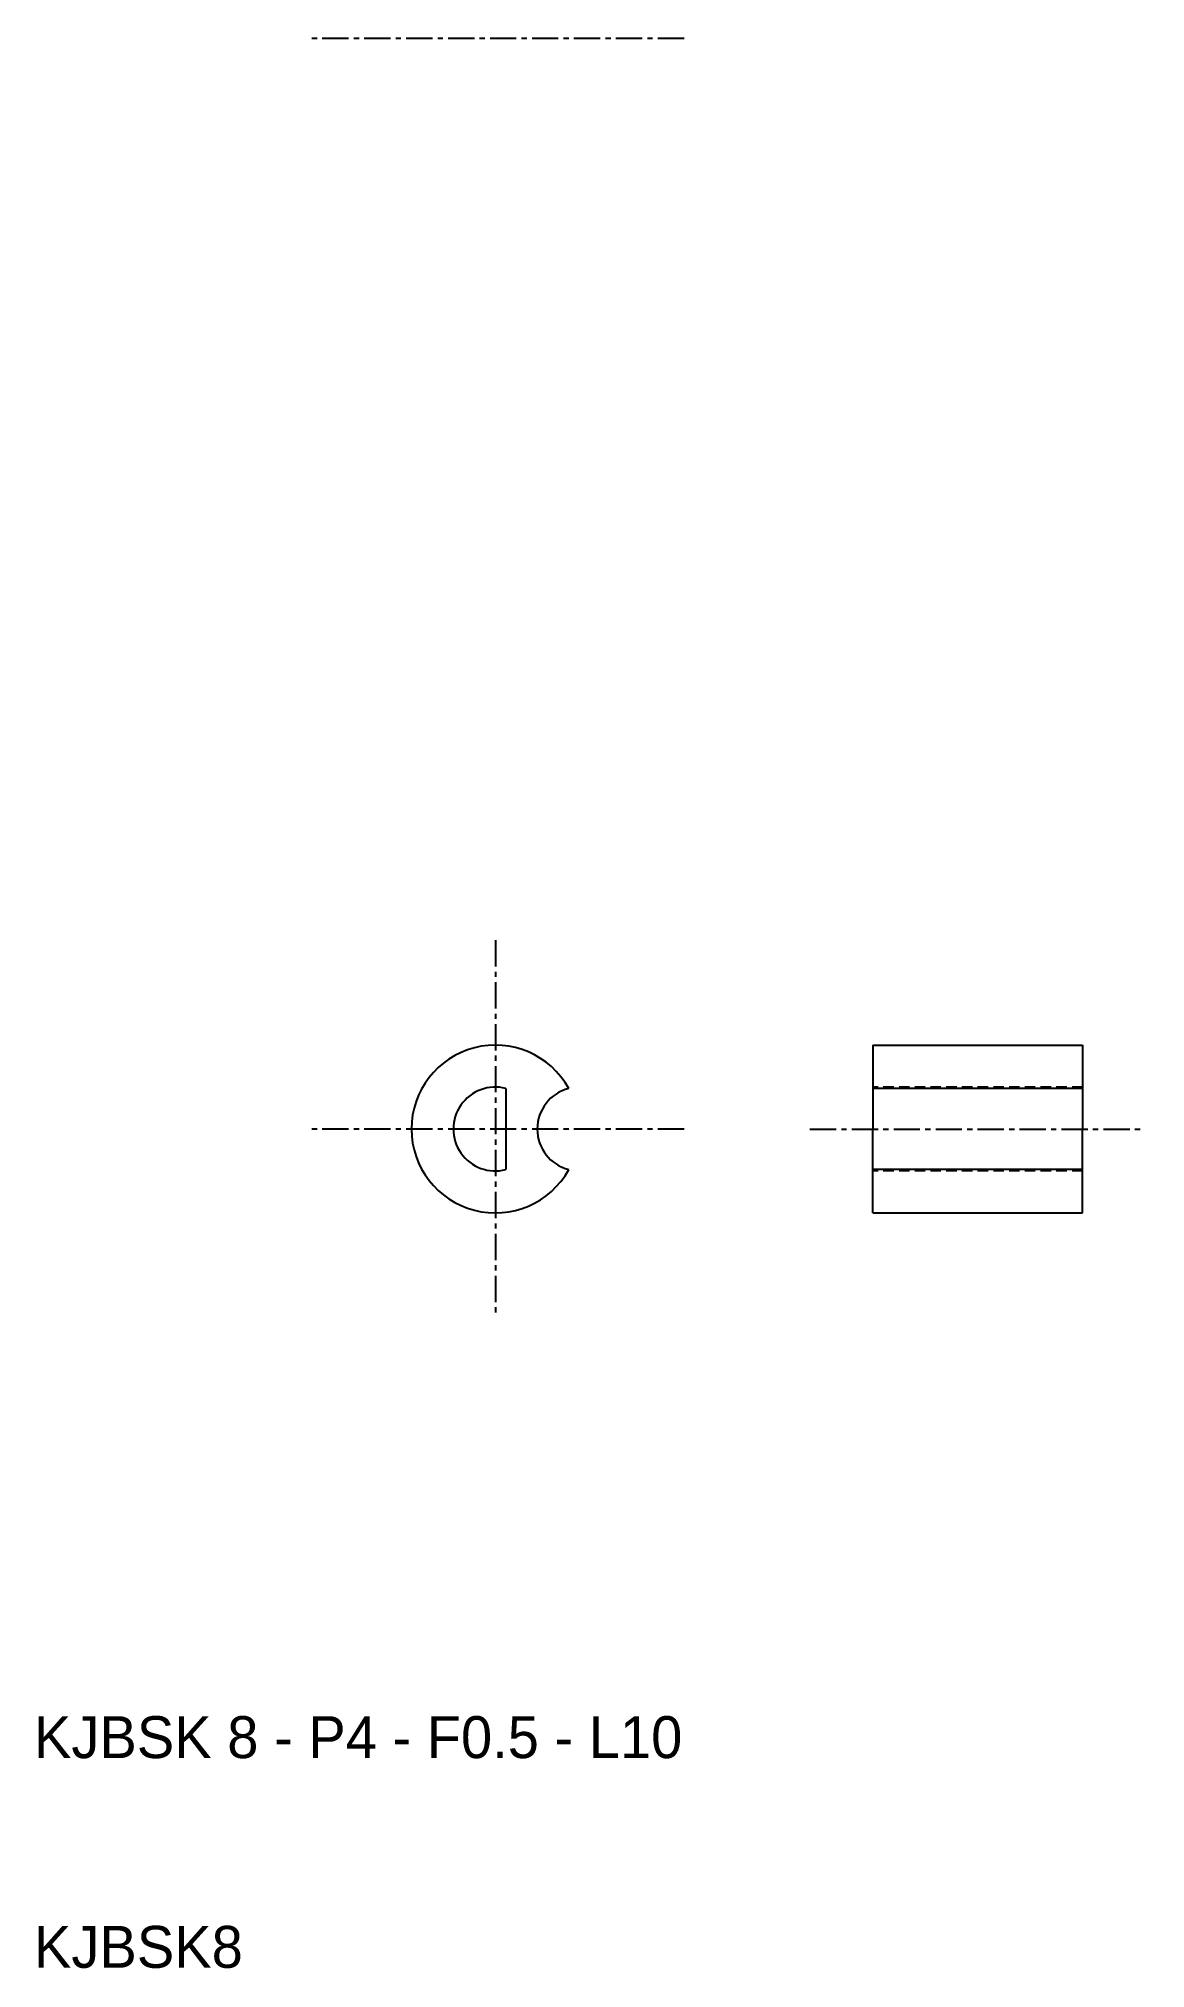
# Model space of a CAD drawing. Extents: x 10.2 to 63, y 10 to 102.
import ezdxf

# ---------------------------------------------------------------- set-up
doc = ezdxf.new("R2010")
doc.units = 0
doc.linetypes.add('CENTER', pattern=[2, 1.25, -0.25, 0.25, -0.25])
doc.linetypes.add('DASHED', pattern=[0.75, 0.5, -0.25])
doc.layers.get('0').update_dxf_attribs({"linetype": 'CONTINUOUS'})
doc.layers.add('CENTER', color=1, linetype='CENTER')

msp = doc.modelspace()

# ---------------------------------------------------------------- linework, layer by layer
at = {"color": 7, "linetype": 'CONTINUOUS'}
for p, q in [((50, 54), (60, 54)), ((50, 54), (50, 50)), ((60, 54), (60, 50)), ((32.5, 51.936), (32.5, 48.064)), ((60, 51.936), (50, 51.936)), ((50, 46), (50, 50)), ((60, 46), (60, 50)), ((60, 48.064), (50, 48.064)), ((50, 46), (60, 46))]:
    msp.add_line(p, q, dxfattribs=at)
at = {"color": 3, "linetype": 'DASHED'}
for p, q in [((60, 52), (50, 52)), ((60, 48), (50, 48))]:
    msp.add_line(p, q, dxfattribs=at)
at = {"color": 7, "linetype": 'CONTINUOUS'}
for centre, radius, start, end in [((32, 50), 4, 28.95502, 331.04498), ((32, 50), 2, 75.52249, 284.47751), ((36, 50), 2, 104.47751, 255.52249)]:
    msp.add_arc(centre, radius, start, end, dxfattribs=at)
at = {"layer": 'CENTER', "color": 1, "linetype": 'CENTER'}
for p, q in [((41, 102), (23, 102)), ((41, 102), (23, 102)), ((32, 59), (32, 41)), ((41, 50), (23, 50)), ((47, 50), (63, 50))]:
    msp.add_line(p, q, dxfattribs=at)

# ---------------------------------------------------------------- texts
at = {"color": 7, "linetype": 'CONTINUOUS'}
for s, p in [('KJBSK 8 - P4 - F0.5 - L10', (10, 20)), ('KJBSK8', (10, 10))]:
    msp.add_text(s, height=2, dxfattribs=at).set_placement(p)

doc.saveas('drawing.dxf')
